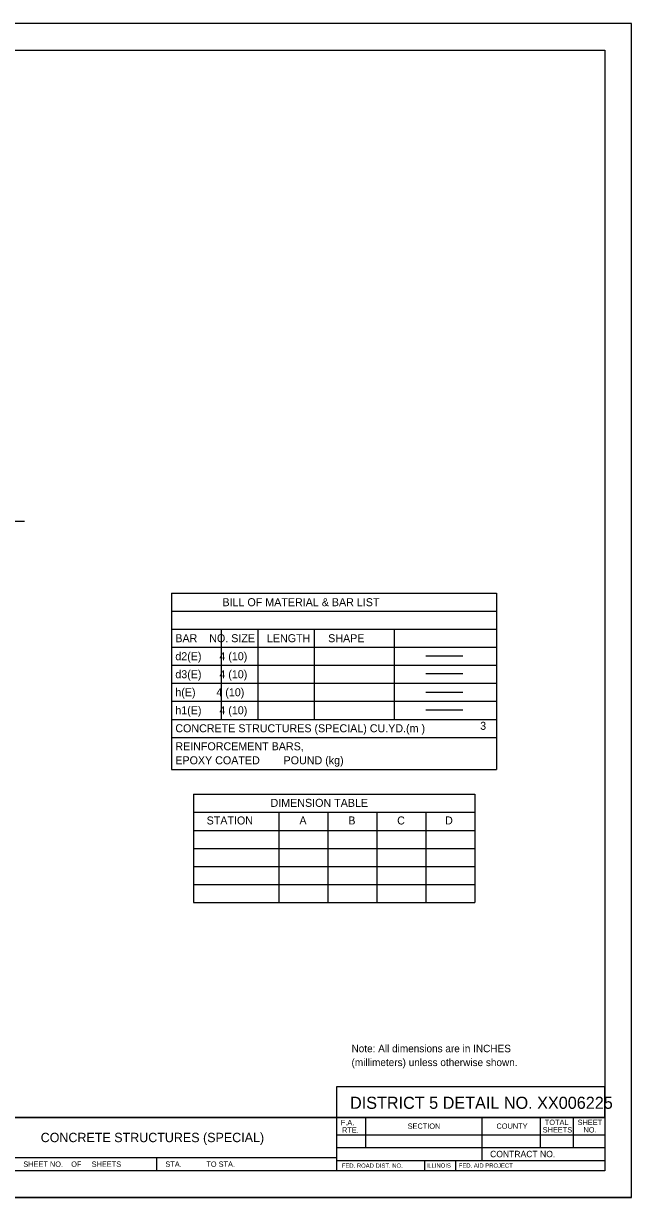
# Model space of a CAD drawing. Extents: x 99820 to 100500, y 99914 to 100354.
# Drawn here: x 100272.1 to 100499.9, y 99913.7 to 100353.7 of the extents above; entities that cross this region are included whole.
import ezdxf

# ---------------------------------------------------------------- set-up
doc = ezdxf.new("R2010")
doc.units = 0
for name, color, linetype in [('Design_PR_Roadway Notes', 7, 'Continuous'), ('Sheets_50 Reference Boundary', 7, 'Continuous'), ('Sheets_General Details', 7, 'Continuous'), ('Sheets_Printer Plotting Border', 7, 'Continuous')]:
    doc.layers.add(name, color=color, linetype=linetype)

msp = doc.modelspace()

# ---------------------------------------------------------------- linework, layer by layer
at = {"layer": 'Design_PR_Roadway Notes'}
for p, q in [((100182.88, 100167.23), (100272.41, 100167.23)), ((100327.59, 100140.2), (100449.35, 100140.2)), ((100327.59, 100140.2), (100327.59, 100074.16)), ((100449.35, 100140.2), (100449.35, 100074.16)), ((100327.59, 100133.45), (100449.35, 100133.45)), ((100327.59, 100126.7), (100449.35, 100126.7)), ((100346.13, 100126.7), (100346.13, 100092.95)), ((100359.91, 100126.7), (100359.91, 100092.95)), ((100380.96, 100126.7), (100380.96, 100092.95)), ((100411.03, 100126.7), (100411.03, 100092.95)), ((100327.59, 100119.95), (100449.35, 100119.95)), ((100422.91, 100116.77), (100436.72, 100116.77)), ((100327.59, 100113.2), (100449.35, 100113.2)), ((100422.91, 100110.17), (100436.72, 100110.17)), ((100327.59, 100106.45), (100449.35, 100106.45)), ((100422.91, 100103.19), (100436.72, 100103.19)), ((100327.59, 100099.7), (100449.35, 100099.7)), ((100422.91, 100096.47), (100436.72, 100096.47)), ((100327.59, 100092.95), (100449.35, 100092.95)), ((100327.59, 100086.2), (100449.35, 100086.2)), ((100327.59, 100074.16), (100449.35, 100074.16)), ((100335.8, 100064.85), (100335.8, 100024.35)), ((100335.8, 100064.85), (100441.28, 100064.85)), ((100441.28, 100064.85), (100441.28, 100024.35)), ((100335.8, 100058.1), (100441.28, 100058.1)), ((100367.81, 100058.1), (100367.81, 100024.35)), ((100386.18, 100058.1), (100386.18, 100024.35)), ((100404.55, 100058.1), (100404.55, 100024.35)), ((100422.92, 100058.1), (100422.92, 100024.35)), ((100335.8, 100051.35), (100441.28, 100051.35)), ((100335.8, 100044.6), (100441.28, 100044.6)), ((100335.8, 100037.85), (100441.28, 100037.85)), ((100335.8, 100031.1), (100441.28, 100031.1)), ((100335.8, 100024.35), (100441.28, 100024.35))]:
    msp.add_line(p, q, dxfattribs=at)
at = {"layer": 'Sheets_50 Reference Boundary'}
msp.add_lwpolyline([(99859.95, 100343.74), (100489.95, 100343.74), (100489.95, 99943.74), (99859.95, 99943.74)], close=True, dxfattribs=at)
at = {"layer": 'Sheets_General Details'}
for p, q in [((100499.95, 100353.74), (99819.95, 100353.74)), ((100499.95, 99913.74), (100499.95, 100353.74)), ((99859.95, 99943.74), (100489.95, 99943.74)), ((100389.43, 99943.74), (100389.43, 99923.74)), ((100400.24, 99943.74), (100400.24, 99932.44)), ((100443.84, 99943.74), (100443.84, 99927.64)), ((100465.68, 99943.74), (100465.68, 99932.44)), ((100478.1, 99943.74), (100478.1, 99932.44)), ((100389.43, 99937.24), (100489.95, 99937.24)), ((100235.43, 99928.74), (100389.43, 99928.74)), ((100321.95, 99928.74), (100321.95, 99923.74)), ((100389.43, 99932.44), (100489.95, 99932.44)), ((100389.43, 99927.64), (100489.95, 99927.64)), ((100422.38, 99927.64), (100422.38, 99923.74)), ((100433.98, 99927.64), (100433.98, 99923.74)), ((100499.95, 99913.74), (99819.95, 99913.74))]:
    msp.add_line(p, q, dxfattribs=at)
for points in [[(99859.95, 100343.74), (100489.95, 100343.74), (100489.95, 99923.74), (99859.95, 99923.74)], [(100389.43, 99943.74), (100489.95, 99943.74), (100489.95, 99955.23), (100389.43, 99955.23)]]:
    msp.add_lwpolyline(points, close=True, dxfattribs=at)
at = {"layer": 'Sheets_Printer Plotting Border'}
msp.add_lwpolyline([(99819.95, 99913.74), (100499.95, 99913.74), (100499.95, 100353.74), (99819.95, 100353.74)], close=True, dxfattribs=at)

# ---------------------------------------------------------------- texts
at = {"layer": 'Design_PR_Roadway Notes'}
for s, p in [('BILL OF MATERIAL & BAR LIST', (100346.63, 100135.35)), ('BAR    NO. SIZE    LENGTH      SHAPE', (100328.97, 100121.85)), ('d2(E)      4 (10)', (100328.97, 100115.1)), ('d3(E)      4 (10)', (100328.97, 100108.35)), ('h(E)       4 (10)', (100328.97, 100101.6)), ('h1(E)      4 (10)', (100328.97, 100094.85)), ('CONCRETE STRUCTURES (SPECIAL) CU.YD.(m )', (100328.97, 100088.1)), ('3', (100443.22, 100089.02)), ('REINFORCEMENT BARS,', (100328.97, 100081.35)), ('REINFORCEMENT BARS,', (100328.97, 100081.35)), ('EPOXY COATED        POUND (kg)', (100328.97, 100076.1)), ('DIMENSION TABLE', (100364.65, 100060.15)), ('STATION', (100340.7, 100053.55)), ('A', (100375.48, 100053.55)), ('B', (100393.81, 100053.55)), ('C', (100412.12, 100053.55)), ('D', (100430.07, 100053.55))]:
    msp.add_text(s, height=3, dxfattribs=at).set_placement(p)
at = {"layer": 'Sheets_General Details'}
for s, height, p in [('Note: All dimensions are in INCHES', 2.8003, (100395.01, 99968.19)), ('(millimeters) unless otherwise shown.', 2.8003, (100395.01, 99962.99)), ('DISTRICT 5 DETAIL NO. XX006225   ', 4.5381, (100394.44, 99946.98)), ('F.A.', 2, (100390.98, 99940.84)), ('TOTAL', 2, (100467.45, 99940.91)), ('SHEET', 2, (100479.74, 99940.91)), ('CONCRETE STRUCTURES (SPECIAL)', 3.5, (100278.51, 99934.49)), ('RTE.', 2, (100391.44, 99938.04)), ('SECTION', 2, (100416.04, 99939.49)), ('COUNTY', 2, (100449.33, 99939.49)), ('SHEETS', 2, (100466.66, 99938.11)), ('NO.', 2, (100481.94, 99938.11)), ('CONTRACT NO.      ', 2.4, (100446.94, 99928.84)), ('SHEET NO.    OF     SHEETS', 2, (100271.99, 99925.24)), ('STA.            TO STA.            ', 2, (100325.25, 99925.24)), ('FED. ROAD DIST. NO.  ', 1.6, (100391.37, 99924.89)), ('ILLINOIS', 1.6, (100423.16, 99924.93)), ('FED. AID PROJECT', 1.6, (100435.2, 99924.93))]:
    msp.add_text(s, height=height, dxfattribs=at).set_placement(p)

doc.saveas('drawing.dxf')
